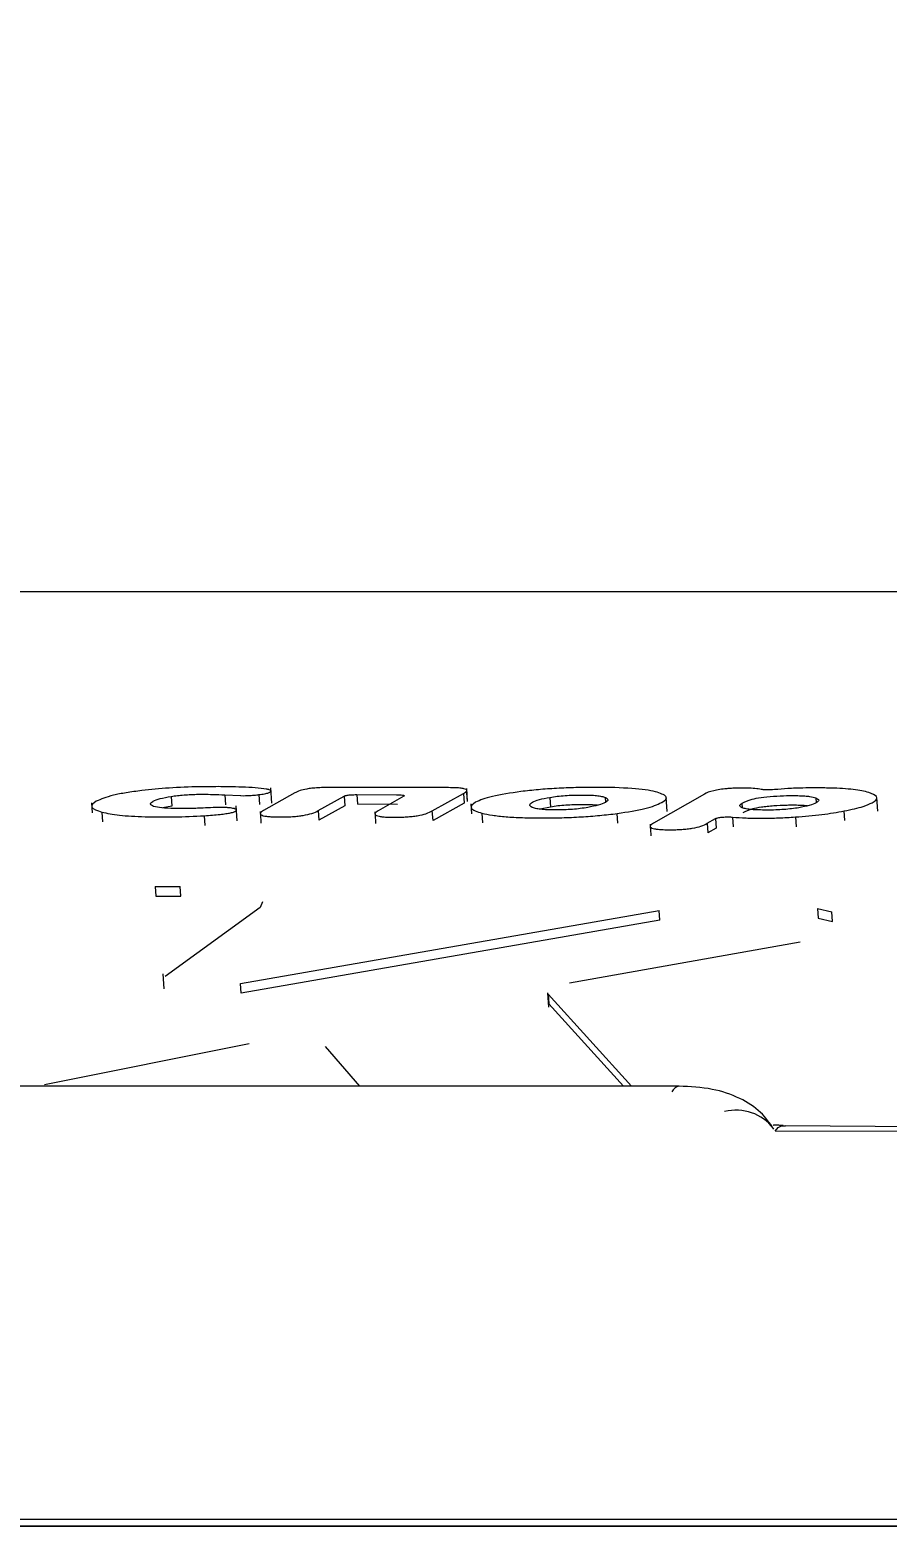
# Model space of a CAD drawing. Header units: millimetres. Extents: x -8045 to 6871, y -5915 to 5473.
# Drawn here: x -3866.34 to -3849.11, y -1022.93 to -992.87 of the extents above; entities that cross this region are included whole.
import ezdxf

# ---------------------------------------------------------------- set-up
doc = ezdxf.new("R2010")
doc.units = ezdxf.units.MM
for name, color, linetype in [('DIKOM_ОБЪЕКТ', 7, 'Continuous'), ('DIKOM_РАЗМЕР_ЗОНА', 7, 'Continuous'), ('DIKOM_РАЗМЕР_ОБЪЕКТА', 7, 'Continuous')]:
    doc.layers.add(name, color=color, linetype=linetype)
doc.styles.add('style1', font='arial.ttf', dxfattribs={"width": 0.8})
doc.dimstyles.new('1-50', dxfattribs={"dimtxt": 300, "dimasz": 200, "dimexe": 100, "dimexo": 0, "dimgap": 100, "dimtad": 1, "dimtxsty": 'style1', "dimcen": 200, "dimclrd": 7, "dimclre": 7, "dimclrt": 7, "dimadec": 1, "dimazin": 2, "dimtfac": 1, "dimtmove": 0, "dimatfit": 2, "dimfxl": 0, "dimlwd": 25, "dimlwe": 18, "dimarcsym": 0})

# ---------------------------------------------------------------- blocks, each defined once
blk = doc.blocks.new('*D9')
at = {"layer": 'Defpoints', "color": 0, "linetype": 'Continuous', "transparency": 16777216}
for p in [(5663.543, -234.645), (-5019.6, -1388.727), (5663.543, -4701.469)]:
    blk.add_point(p, dxfattribs=at)
at = {"layer": 'DIKOM_РАЗМЕР_ОБЪЕКТА', "color": 7, "linetype": 'Continuous', "lineweight": 18, "transparency": 16777216}
for p, q in [((5663.543, -234.645), (5663.543, -4801.469)), ((-5019.6, -1388.727), (-5019.6, -4801.469))]:
    blk.add_line(p, q, dxfattribs=at)
at = {"layer": 'DIKOM_РАЗМЕР_ОБЪЕКТА', "color": 7, "linetype": 'Continuous', "lineweight": 25, "transparency": 16777216}
blk.add_line((-4819.6, -4701.469), (5463.543, -4701.469), dxfattribs=at)
at = {"layer": 'DIKOM_РАЗМЕР_ОБЪЕКТА', "color": 7, "linetype": 'Continuous', "transparency": 16777216}
for points in [[(-4819.6, -4668.136), (-4819.6, -4734.803), (-5019.6, -4701.469)], [(5463.543, -4668.136), (5463.543, -4734.803), (5663.543, -4701.469)]]:
    blk.add_solid(points, dxfattribs=at)
at = {"layer": 'DIKOM_РАЗМЕР_ОБЪЕКТА', "color": 7, "linetype": 'Continuous', "lineweight": 15, "transparency": 16777216, "insert": (-74.375, -4448.297), "char_height": 300, "attachment_point": 5, "style": 'style1'}
blk.add_mtext('10700', dxfattribs=at)
blk = doc.blocks.new('*D10')
at = {"layer": 'Defpoints', "color": 0, "linetype": 'Continuous', "transparency": 16777216}
for p in [(-1653.813, 3474.95), (-5616.456, -3083.398), (491.015, -3083.398)]:
    blk.add_point(p, dxfattribs=at)
at = {"layer": 'DIKOM_РАЗМЕР_ОБЪЕКТА', "color": 7, "linetype": 'Continuous', "lineweight": 18, "transparency": 16777216}
for p, q in [((-1653.813, 3474.95), (-5716.456, 3474.95)), ((491.015, -3083.398), (-5716.456, -3083.398))]:
    blk.add_line(p, q, dxfattribs=at)
at = {"layer": 'DIKOM_РАЗМЕР_ОБЪЕКТА', "color": 7, "linetype": 'Continuous', "lineweight": 25, "transparency": 16777216}
blk.add_line((-5616.456, 3274.95), (-5616.456, -2883.398), dxfattribs=at)
at = {"layer": 'DIKOM_РАЗМЕР_ОБЪЕКТА', "color": 7, "linetype": 'Continuous', "transparency": 16777216}
for points in [[(-5649.79, 3274.95), (-5583.123, 3274.95), (-5616.456, 3474.95)], [(-5649.79, -2883.398), (-5583.123, -2883.398), (-5616.456, -3083.398)]]:
    blk.add_solid(points, dxfattribs=at)
at = {"layer": 'DIKOM_РАЗМЕР_ОБЪЕКТА', "color": 7, "linetype": 'Continuous', "lineweight": 15, "transparency": 16777216, "insert": (-5869.628, -1326.858), "char_height": 300, "attachment_point": 5, "rotation": 90, "style": 'style1'}
blk.add_mtext('6550', dxfattribs=at)
blk = doc.blocks.new('*D11')
at = {"layer": 'Defpoints', "color": 0, "transparency": 16777216}
for p in [(6870.851, -184.645), (-7019.6, -1388.727), (-7019.6, -5814.648)]:
    blk.add_point(p, dxfattribs=at)
at = {"layer": 'DIKOM_РАЗМЕР_ЗОНА', "color": 7, "lineweight": 18, "transparency": 16777216}
for p, q in [((6870.851, -184.645), (6870.851, -5914.648)), ((-7019.6, -1388.727), (-7019.6, -5914.648))]:
    blk.add_line(p, q, dxfattribs=at)
at = {"layer": 'DIKOM_РАЗМЕР_ЗОНА', "color": 7, "lineweight": 25, "transparency": 16777216}
blk.add_line((6670.851, -5814.648), (-6819.6, -5814.648), dxfattribs=at)
at = {"layer": 'DIKOM_РАЗМЕР_ЗОНА', "color": 7, "transparency": 16777216}
for points in [[(-6819.6, -5781.314), (-6819.6, -5847.981), (-7019.6, -5814.648)], [(6670.851, -5781.314), (6670.851, -5847.981), (6870.851, -5814.648)]]:
    blk.add_solid(points, dxfattribs=at)
at = {"layer": 'DIKOM_РАЗМЕР_ЗОНА', "color": 7, "transparency": 16777216, "insert": (-74.375, -5561.374), "char_height": 300, "attachment_point": 5, "style": 'style1'}
blk.add_mtext('13900', dxfattribs=at)
blk = doc.blocks.new('*D12')
at = {"layer": 'Defpoints', "color": 0, "transparency": 16777216}
for p in [(-2189.606, 5472.652), (-7595.212, -5084.969), (-495.584, -5084.969)]:
    blk.add_point(p, dxfattribs=at)
at = {"layer": 'DIKOM_РАЗМЕР_ЗОНА', "color": 7, "lineweight": 18, "transparency": 16777216}
for p, q in [((-2189.606, 5472.652), (-7695.212, 5472.652)), ((-495.584, -5084.969), (-7695.212, -5084.969))]:
    blk.add_line(p, q, dxfattribs=at)
at = {"layer": 'DIKOM_РАЗМЕР_ЗОНА', "color": 7, "lineweight": 25, "transparency": 16777216}
blk.add_line((-7595.212, 5272.652), (-7595.212, -4884.969), dxfattribs=at)
at = {"layer": 'DIKOM_РАЗМЕР_ЗОНА', "color": 7, "transparency": 16777216}
for points in [[(-7628.545, 5272.652), (-7561.879, 5272.652), (-7595.212, 5472.652)], [(-7628.545, -4884.969), (-7561.879, -4884.969), (-7595.212, -5084.969)]]:
    blk.add_solid(points, dxfattribs=at)
at = {"layer": 'DIKOM_РАЗМЕР_ЗОНА', "color": 7, "transparency": 16777216, "insert": (-7848.384, -1452.593), "char_height": 300, "attachment_point": 5, "rotation": 90, "style": 'style1'}
blk.add_mtext('10550', dxfattribs=at)

msp = doc.modelspace()

# ---------------------------------------------------------------- linework, layer by layer
at = {"layer": 'DIKOM_ОБЪЕКТ', "color": 7, "linetype": 'Continuous', "lineweight": 15}
for p, q in [((-3748.684, -1004.157), (-3986.725, -1004.157)), ((-3861.479, -1008.406), (-3861.501, -1008.101)), ((-3857.964, -1008.094), (-3860.256, -1008.089)), ((-3857.543, -1008.37), (-3857.561, -1008.111)), ((-3865.105, -1008.402), (-3865.091, -1008.601)), ((-3863.501, -1008.269), (-3863.488, -1008.464)), ((-3862.423, -1008.241), (-3862.108, -1008.255)), ((-3862.423, -1008.241), (-3862.409, -1008.436)), ((-3861.741, -1008.235), (-3861.728, -1008.43)), ((-3861.019, -1008.201), (-3861.647, -1008.553)), ((-3860.546, -1008.556), (-3860.028, -1008.265)), ((-3860.028, -1008.265), (-3860.014, -1008.459)), ((-3859.769, -1008.234), (-3858.97, -1008.236)), ((-3859.769, -1008.234), (-3859.755, -1008.429)), ((-3858.824, -1008.267), (-3859.342, -1008.559)), ((-3858.253, -1008.561), (-3857.625, -1008.209)), ((-3857.611, -1008.403), (-3858.239, -1008.755)), ((-3857.625, -1008.209), (-3857.611, -1008.403)), ((-3857.568, -1008.166), (-3857.556, -1008.324)), ((-3857.479, -1008.417), (-3857.464, -1008.621)), ((-3855.89, -1008.289), (-3855.876, -1008.483)), ((-3854.768, -1008.383), (-3854.775, -1008.29)), ((-3852.783, -1008.222), (-3853.809, -1008.807)), ((-3853.53, -1008.571), (-3853.551, -1008.288)), ((-3852.015, -1008.503), (-3852.022, -1008.405)), ((-3850.541, -1008.3), (-3850.534, -1008.396)), ((-3849.298, -1008.567), (-3849.318, -1008.291)), ((-3864.898, -1008.587), (-3864.883, -1008.781)), ((-3863.488, -1008.464), (-3863.673, -1008.501)), ((-3862.819, -1008.852), (-3862.833, -1008.658)), ((-3862.174, -1008.759), (-3862.195, -1008.46)), ((-3860.546, -1008.556), (-3860.532, -1008.75)), ((-3860.014, -1008.459), (-3860.532, -1008.75)), ((-3858.956, -1008.43), (-3859.755, -1008.429)), ((-3858.239, -1008.755), (-3858.253, -1008.561)), ((-3857.257, -1008.608), (-3857.243, -1008.802)), ((-3855.876, -1008.483), (-3856.084, -1008.528)), ((-3854.522, -1008.807), (-3854.536, -1008.613)), ((-3852.726, -1008.81), (-3852.562, -1008.714)), ((-3852.562, -1008.714), (-3852.548, -1008.909)), ((-3852.217, -1008.686), (-3852.203, -1008.88)), ((-3850.954, -1008.683), (-3850.94, -1008.878)), ((-3849.958, -1008.757), (-3849.972, -1008.563)), ((-3852.726, -1008.81), (-3852.712, -1009.005)), ((-3852.548, -1008.909), (-3852.712, -1009.005)), ((-3863.825, -1010.08), (-3863.324, -1010.081)), ((-3863.825, -1010.08), (-3863.811, -1010.274)), ((-3863.31, -1010.275), (-3863.324, -1010.081)), ((-3863.811, -1010.274), (-3863.31, -1010.275)), ((-3861.714, -1010.499), (-3863.626, -1011.89)), ((-3861.668, -1010.385), (-3861.714, -1010.499)), ((-3850.508, -1010.525), (-3850.22, -1010.587)), ((-3850.508, -1010.525), (-3850.494, -1010.718)), ((-3862.107, -1012.027), (-3853.694, -1010.565)), ((-3853.68, -1010.759), (-3862.094, -1012.22)), ((-3853.68, -1010.759), (-3853.694, -1010.565)), ((-3850.494, -1010.718), (-3850.206, -1010.781)), ((-3850.206, -1010.781), (-3850.22, -1010.587)), ((-3850.86, -1011.195), (-3855.495, -1012.023)), ((-3863.669, -1011.834), (-3863.647, -1012.139)), ((-3862.094, -1012.22), (-3862.107, -1012.027)), ((-3855.939, -1012.213), (-3855.918, -1012.501)), ((-3855.923, -1012.245), (-3854.248, -1014.091)), ((-3855.923, -1012.245), (-3855.909, -1012.438)), ((-3855.909, -1012.438), (-3854.41, -1014.091)), ((-3861.935, -1013.243), (-3866.049, -1014.063)), ((-3859.71, -1014.091), (-3860.398, -1013.295)), ((-3853.626, -1014.091), (-3875.171, -1014.091)), ((-3853.289, -1014.091), (-3853.626, -1014.091)), ((-3853.289, -1014.091), (-3853.295, -1014.092)), ((-3814.907, -1015.024), (-3851.362, -1014.997)), ((-3834.261, -1015.01), (-3851.153, -1014.889)), ((-3747.063, -1022.794), (-4024.736, -1022.794)), ((-3747.321, -1022.929), (-4024.736, -1022.929)), ((-4024.735, -1022.929), (-3747.321, -1022.929))]:
    msp.add_line(p, q, dxfattribs=at)
at = {"layer": 'DIKOM_ОБЪЕКТ', "color": 7, "linetype": 'Continuous', "lineweight": 15, "flags": 128}
msp.add_lwpolyline([(-3851.362, -1014.997), (-3851.299, -1014.924), (-3851.233, -1014.886), (-3851.165, -1014.885), (-3851.153, -1014.889)], dxfattribs=at)
at = {"layer": 'DIKOM_ОБЪЕКТ', "color": 7, "linetype": 'Continuous', "lineweight": 15}
for centre, radius, start, end in [((-3853.262, -1014.279), 0.19, 99.9969, 157.3928), ((-3852.147, -1015.528), 0.955, 38.0451, 103.9052)]:
    msp.add_arc(centre, radius, start, end, dxfattribs=at)
for points, knots in [([(-3862.561, -1008.074), (-3862.683, -1008.075), (-3863.004, -1008.076), (-3863.55, -1008.096), (-3863.915, -1008.134), (-3864.095, -1008.153)], [0, 0, 0, 0, 0.238423, 0.623954, 1, 1, 1, 1]), ([(-3861.812, -1008.097), (-3861.985, -1008.088), (-3862.222, -1008.076), (-3862.488, -1008.075), (-3862.561, -1008.074)], [0, 0, 0, 0, 0.728703, 1, 1, 1, 1]), ([(-3861.518, -1008.185), (-3861.513, -1008.182), (-3861.495, -1008.171), (-3861.493, -1008.155), (-3861.525, -1008.137), (-3861.615, -1008.115), (-3861.731, -1008.104), (-3861.812, -1008.097)], [0, 0, 0, 0, 0.083216, 0.266285, 0.429383, 0.601037, 1, 1, 1, 1]), ([(-3860.777, -1008.122), (-3860.825, -1008.132), (-3860.937, -1008.158), (-3860.989, -1008.185), (-3861.019, -1008.201)], [0, 0, 0, 0, 0.424832, 1, 1, 1, 1]), ([(-3860.256, -1008.089), (-3860.308, -1008.089), (-3860.405, -1008.09), (-3860.548, -1008.096), (-3860.677, -1008.106), (-3860.744, -1008.116), (-3860.777, -1008.122)], [0, 0, 0, 0, 0.283835, 0.533039, 0.765112, 1, 1, 1, 1]), ([(-3857.57, -1008.13), (-3857.583, -1008.124), (-3857.609, -1008.114), (-3857.697, -1008.102), (-3857.818, -1008.095), (-3857.913, -1008.094), (-3857.964, -1008.094)], [0, 0, 0, 0, 0.23436, 0.465215, 0.71449, 1, 1, 1, 1]), ([(-3854.963, -1008.089), (-3855.097, -1008.089), (-3855.357, -1008.091), (-3855.753, -1008.107), (-3856.132, -1008.134), (-3856.357, -1008.159), (-3856.472, -1008.173)], [0, 0, 0, 0, 0.261656, 0.508352, 0.750531, 1, 1, 1, 1]), ([(-3853.765, -1008.176), (-3853.829, -1008.162), (-3853.957, -1008.136), (-3854.336, -1008.099), (-3854.704, -1008.089), (-3854.962, -1008.089), (-3854.963, -1008.089)], [0, 0, 0, 0, 0.246851, 0.488218, 0.999211, 1, 1, 1, 1]), ([(-3852.001, -1008.102), (-3852.045, -1008.102), (-3852.123, -1008.103), (-3852.238, -1008.108), (-3852.357, -1008.116), (-3852.487, -1008.132), (-3852.667, -1008.167), (-3852.734, -1008.199), (-3852.783, -1008.222)], [0, 0, 0, 0, 0.117485, 0.207832, 0.294682, 0.435289, 0.592829, 1, 1, 1, 1]), ([(-3851.644, -1008.13), (-3851.681, -1008.123), (-3851.754, -1008.11), (-3851.894, -1008.103), (-3851.979, -1008.102), (-3852.001, -1008.102)], [0, 0, 0, 0, 0.437114, 0.853848, 1, 1, 1, 1]), ([(-3850.557, -1008.099), (-3850.64, -1008.099), (-3850.819, -1008.1), (-3851.103, -1008.111), (-3851.288, -1008.126), (-3851.378, -1008.134)], [0, 0, 0, 0, 0.305313, 0.659606, 1, 1, 1, 1]), ([(-3849.478, -1008.19), (-3849.571, -1008.169), (-3849.753, -1008.128), (-3850.171, -1008.102), (-3850.454, -1008.1), (-3850.557, -1008.099)], [0, 0, 0, 0, 0.398289, 0.780572, 1, 1, 1, 1]), ([(-3865.007, -1008.368), (-3865.063, -1008.409), (-3865.17, -1008.488), (-3864.986, -1008.555), (-3864.898, -1008.587)], [0, 0, 0, 0, 0.51899, 1, 1, 1, 1]), ([(-3864.095, -1008.153), (-3864.202, -1008.167), (-3864.414, -1008.195), (-3864.771, -1008.266), (-3864.912, -1008.327), (-3865.007, -1008.368)], [0, 0, 0, 0, 0.241059, 0.482081, 1, 1, 1, 1]), ([(-3863.855, -1008.471), (-3863.884, -1008.456), (-3863.947, -1008.425), (-3863.902, -1008.388), (-3863.866, -1008.369), (-3863.865, -1008.368)], [0, 0, 0, 0, 0.460007, 0.994055, 1, 1, 1, 1]), ([(-3863.865, -1008.368), (-3863.826, -1008.35), (-3863.751, -1008.314), (-3863.582, -1008.284), (-3863.501, -1008.269)], [0, 0, 0, 0, 0.524354, 1, 1, 1, 1]), ([(-3863.501, -1008.269), (-3863.461, -1008.263), (-3863.382, -1008.252), (-3863.245, -1008.24), (-3863.101, -1008.231), (-3862.964, -1008.227), (-3862.878, -1008.227), (-3862.84, -1008.227)], [0, 0, 0, 0, 0.214099, 0.418608, 0.622653, 0.835752, 1, 1, 1, 1]), ([(-3862.84, -1008.227), (-3862.784, -1008.227), (-3862.634, -1008.229), (-3862.504, -1008.237), (-3862.423, -1008.241)], [0, 0, 0, 0, 0.377852, 1, 1, 1, 1]), ([(-3862.108, -1008.255), (-3862.105, -1008.255), (-3862.043, -1008.256), (-3861.945, -1008.253), (-3861.823, -1008.245), (-3861.769, -1008.238), (-3861.741, -1008.235)], [0, 0, 0, 0, 0.021491, 0.513076, 0.75216, 1, 1, 1, 1]), ([(-3861.741, -1008.235), (-3861.701, -1008.23), (-3861.619, -1008.218), (-3861.551, -1008.2), (-3861.527, -1008.189), (-3861.518, -1008.185)], [0, 0, 0, 0, 0.391376, 0.781638, 1, 1, 1, 1]), ([(-3860.028, -1008.265), (-3860.022, -1008.262), (-3860.011, -1008.257), (-3859.981, -1008.25), (-3859.947, -1008.244), (-3859.898, -1008.238), (-3859.837, -1008.235), (-3859.79, -1008.234), (-3859.769, -1008.234)], [0, 0, 0, 0, 0.156932, 0.30532, 0.443888, 0.573819, 0.805134, 1, 1, 1, 1]), ([(-3858.97, -1008.236), (-3858.95, -1008.236), (-3858.905, -1008.237), (-3858.86, -1008.241), (-3858.832, -1008.247), (-3858.819, -1008.253), (-3858.813, -1008.26), (-3858.82, -1008.265), (-3858.824, -1008.267)], [0, 0, 0, 0, 0.199238, 0.432057, 0.561151, 0.698925, 0.845243, 1, 1, 1, 1]), ([(-3857.625, -1008.209), (-3857.597, -1008.193), (-3857.549, -1008.166), (-3857.564, -1008.14), (-3857.57, -1008.13)], [0, 0, 0, 0, 0.579972, 1, 1, 1, 1]), ([(-3857.385, -1008.388), (-3857.439, -1008.429), (-3857.544, -1008.509), (-3857.351, -1008.575), (-3857.257, -1008.608)], [0, 0, 0, 0, 0.513518, 1, 1, 1, 1]), ([(-3856.472, -1008.173), (-3856.681, -1008.203), (-3857.11, -1008.266), (-3857.292, -1008.347), (-3857.385, -1008.388)], [0, 0, 0, 0, 0.488446, 1, 1, 1, 1]), ([(-3856.249, -1008.49), (-3856.271, -1008.475), (-3856.318, -1008.442), (-3856.266, -1008.406), (-3856.239, -1008.388)], [0, 0, 0, 0, 0.481449, 1, 1, 1, 1]), ([(-3856.239, -1008.388), (-3856.2, -1008.369), (-3856.127, -1008.334), (-3855.967, -1008.303), (-3855.89, -1008.289)], [0, 0, 0, 0, 0.523222, 1, 1, 1, 1]), ([(-3855.89, -1008.289), (-3855.842, -1008.282), (-3855.75, -1008.268), (-3855.587, -1008.252), (-3855.416, -1008.243), (-3855.301, -1008.242), (-3855.244, -1008.242), (-3855.242, -1008.242)], [0, 0, 0, 0, 0.26347, 0.506404, 0.744351, 0.994689, 1, 1, 1, 1]), ([(-3855.242, -1008.242), (-3855.188, -1008.242), (-3855.082, -1008.243), (-3854.946, -1008.253), (-3854.839, -1008.269), (-3854.797, -1008.283), (-3854.775, -1008.29)], [0, 0, 0, 0, 0.246275, 0.485843, 0.731647, 1, 1, 1, 1]), ([(-3854.775, -1008.39), (-3854.775, -1008.39), (-3854.811, -1008.408), (-3854.892, -1008.445), (-3855.051, -1008.477), (-3855.127, -1008.492)], [0, 0, 0, 0, 0.009204, 0.522099, 1, 1, 1, 1]), ([(-3854.775, -1008.29), (-3854.75, -1008.305), (-3854.698, -1008.337), (-3854.749, -1008.372), (-3854.775, -1008.39)], [0, 0, 0, 0, 0.48755, 1, 1, 1, 1]), ([(-3854.536, -1008.613), (-3854.332, -1008.581), (-3853.912, -1008.515), (-3853.734, -1008.434), (-3853.643, -1008.393)], [0, 0, 0, 0, 0.487275, 1, 1, 1, 1]), ([(-3853.643, -1008.393), (-3853.642, -1008.393), (-3853.567, -1008.352), (-3853.49, -1008.27), (-3853.675, -1008.207), (-3853.765, -1008.176)], [0, 0, 0, 0, 0.006031, 0.516921, 1, 1, 1, 1]), ([(-3852.02, -1008.501), (-3852.046, -1008.487), (-3852.1, -1008.457), (-3852.049, -1008.423), (-3852.022, -1008.405)], [0, 0, 0, 0, 0.466773, 1, 1, 1, 1]), ([(-3852.022, -1008.405), (-3851.969, -1008.378), (-3851.89, -1008.338), (-3851.656, -1008.289), (-3851.4, -1008.265), (-3851.178, -1008.255), (-3851.053, -1008.254), (-3851.014, -1008.254)], [0, 0, 0, 0, 0.368023, 0.551894, 0.735158, 0.918322, 1, 1, 1, 1]), ([(-3851.513, -1008.14), (-3851.526, -1008.14), (-3851.553, -1008.139), (-3851.589, -1008.138), (-3851.621, -1008.134), (-3851.636, -1008.131), (-3851.644, -1008.13)], [0, 0, 0, 0, 0.239148, 0.484683, 0.738977, 1, 1, 1, 1]), ([(-3851.378, -1008.134), (-3851.401, -1008.135), (-3851.445, -1008.139), (-3851.491, -1008.14), (-3851.513, -1008.14)], [0, 0, 0, 0, 0.510159, 1, 1, 1, 1]), ([(-3851.014, -1008.254), (-3850.966, -1008.254), (-3850.877, -1008.255), (-3850.761, -1008.261), (-3850.63, -1008.274), (-3850.577, -1008.29), (-3850.541, -1008.3)], [0, 0, 0, 0, 0.21967, 0.411563, 0.600422, 1, 1, 1, 1]), ([(-3850.536, -1008.397), (-3850.537, -1008.398), (-3850.568, -1008.416), (-3850.653, -1008.452), (-3850.81, -1008.483), (-3850.885, -1008.498)], [0, 0, 0, 0, 0.009243, 0.526444, 1, 1, 1, 1]), ([(-3850.541, -1008.3), (-3850.515, -1008.315), (-3850.46, -1008.345), (-3850.51, -1008.38), (-3850.536, -1008.397)], [0, 0, 0, 0, 0.483007, 1, 1, 1, 1]), ([(-3849.972, -1008.563), (-3849.832, -1008.533), (-3849.584, -1008.479), (-3849.463, -1008.421), (-3849.41, -1008.396)], [0, 0, 0, 0, 0.561425, 1, 1, 1, 1]), ([(-3849.41, -1008.396), (-3849.396, -1008.387), (-3849.328, -1008.345), (-3849.28, -1008.271), (-3849.413, -1008.217), (-3849.478, -1008.19)], [0, 0, 0, 0, 0.114344, 0.564678, 1, 1, 1, 1]), ([(-3864.898, -1008.587), (-3864.79, -1008.609), (-3864.573, -1008.652), (-3864.118, -1008.678), (-3863.818, -1008.681), (-3863.713, -1008.682)], [0, 0, 0, 0, 0.391466, 0.786996, 1, 1, 1, 1]), ([(-3863.315, -1008.516), (-3863.357, -1008.516), (-3863.494, -1008.514), (-3863.709, -1008.504), (-3863.807, -1008.482), (-3863.855, -1008.471)], [0, 0, 0, 0, 0.183699, 0.597453, 1, 1, 1, 1]), ([(-3863.713, -1008.682), (-3863.623, -1008.682), (-3863.335, -1008.682), (-3863.037, -1008.668), (-3862.833, -1008.658)], [0, 0, 0, 0, 0.314707, 1, 1, 1, 1]), ([(-3862.861, -1008.504), (-3862.96, -1008.509), (-3863.113, -1008.516), (-3863.262, -1008.516), (-3863.315, -1008.516)], [0, 0, 0, 0, 0.643736, 1, 1, 1, 1]), ([(-3862.51, -1008.492), (-3862.56, -1008.493), (-3862.676, -1008.494), (-3862.794, -1008.501), (-3862.861, -1008.504)], [0, 0, 0, 0, 0.425921, 1, 1, 1, 1]), ([(-3862.833, -1008.658), (-3862.726, -1008.65), (-3862.573, -1008.639), (-3862.402, -1008.617), (-3862.301, -1008.6), (-3862.24, -1008.583), (-3862.218, -1008.573), (-3862.211, -1008.569)], [0, 0, 0, 0, 0.409985, 0.581208, 0.736888, 0.91623, 1, 1, 1, 1]), ([(-3862.238, -1008.515), (-3862.252, -1008.512), (-3862.28, -1008.505), (-3862.343, -1008.498), (-3862.418, -1008.494), (-3862.477, -1008.492), (-3862.508, -1008.492), (-3862.51, -1008.492)], [0, 0, 0, 0, 0.248831, 0.487937, 0.729851, 0.985769, 1, 1, 1, 1]), ([(-3862.211, -1008.569), (-3862.205, -1008.565), (-3862.187, -1008.553), (-3862.186, -1008.534), (-3862.22, -1008.522), (-3862.238, -1008.515)], [0, 0, 0, 0, 0.222994, 0.613296, 1, 1, 1, 1]), ([(-3861.647, -1008.553), (-3861.675, -1008.572), (-3861.725, -1008.605), (-3861.703, -1008.644), (-3861.628, -1008.664), (-3861.547, -1008.675), (-3861.442, -1008.682), (-3861.36, -1008.683), (-3861.316, -1008.683), (-3861.316, -1008.683)], [0, 0, 0, 0, 0.320421, 0.566589, 0.672637, 0.775206, 0.881523, 0.998286, 1, 1, 1, 1]), ([(-3861.714, -1008.57), (-3861.711, -1008.614), (-3861.705, -1008.693), (-3861.7, -1008.772), (-3861.697, -1008.808)], [0, 0, 0, 0, 0.546937, 1, 1, 1, 1]), ([(-3861.316, -1008.683), (-3861.272, -1008.683), (-3861.189, -1008.683), (-3861.064, -1008.677), (-3860.948, -1008.666), (-3860.802, -1008.646), (-3860.648, -1008.608), (-3860.583, -1008.575), (-3860.546, -1008.556)], [0, 0, 0, 0, 0.114951, 0.221167, 0.323793, 0.429979, 0.677307, 1, 1, 1, 1]), ([(-3859.342, -1008.559), (-3859.37, -1008.578), (-3859.42, -1008.611), (-3859.399, -1008.65), (-3859.325, -1008.67), (-3859.246, -1008.681), (-3859.141, -1008.687), (-3859.02, -1008.689), (-3858.892, -1008.688), (-3858.767, -1008.682), (-3858.653, -1008.672), (-3858.508, -1008.651), (-3858.356, -1008.613), (-3858.29, -1008.58), (-3858.253, -1008.561)], [0, 0, 0, 0, 0.161558, 0.285306, 0.338347, 0.389514, 0.442415, 0.500573, 0.558214, 0.610926, 0.661939, 0.714919, 0.838592, 1, 1, 1, 1]), ([(-3859.409, -1008.577), (-3859.406, -1008.62), (-3859.401, -1008.699), (-3859.395, -1008.778), (-3859.392, -1008.814)], [0, 0, 0, 0, 0.547429, 1, 1, 1, 1]), ([(-3857.257, -1008.608), (-3857.19, -1008.622), (-3857.059, -1008.65), (-3856.778, -1008.68), (-3856.442, -1008.699), (-3856.189, -1008.703), (-3856.056, -1008.703), (-3856.056, -1008.703)], [0, 0, 0, 0, 0.250942, 0.493379, 0.739136, 0.999219, 1, 1, 1, 1]), ([(-3855.779, -1008.543), (-3855.834, -1008.542), (-3855.943, -1008.541), (-3856.081, -1008.53), (-3856.187, -1008.513), (-3856.228, -1008.498), (-3856.249, -1008.49)], [0, 0, 0, 0, 0.248719, 0.486556, 0.731254, 1, 1, 1, 1]), ([(-3856.056, -1008.703), (-3855.921, -1008.702), (-3855.659, -1008.7), (-3855.26, -1008.683), (-3854.878, -1008.654), (-3854.651, -1008.627), (-3854.536, -1008.613)], [0, 0, 0, 0, 0.261844, 0.508642, 0.750652, 1, 1, 1, 1]), ([(-3855.228, -1008.436), (-3855.229, -1008.436), (-3855.287, -1008.436), (-3855.401, -1008.438), (-3855.572, -1008.447), (-3855.736, -1008.462), (-3855.828, -1008.476), (-3855.876, -1008.483)], [0, 0, 0, 0, 0.004585, 0.254951, 0.493188, 0.736126, 1, 1, 1, 1]), ([(-3855.127, -1008.492), (-3855.176, -1008.5), (-3855.269, -1008.515), (-3855.434, -1008.531), (-3855.607, -1008.541), (-3855.722, -1008.543), (-3855.778, -1008.543), (-3855.779, -1008.543)], [0, 0, 0, 0, 0.26815, 0.512718, 0.750248, 0.999293, 1, 1, 1, 1]), ([(-3854.934, -1008.449), (-3854.936, -1008.449), (-3854.97, -1008.444), (-3855.07, -1008.438), (-3855.175, -1008.437), (-3855.228, -1008.436)], [0, 0, 0, 0, 0.018293, 0.501873, 1, 1, 1, 1]), ([(-3852.562, -1008.714), (-3852.554, -1008.711), (-3852.539, -1008.704), (-3852.5, -1008.696), (-3852.459, -1008.69), (-3852.414, -1008.686), (-3852.364, -1008.683), (-3852.31, -1008.682), (-3852.259, -1008.682), (-3852.231, -1008.684), (-3852.217, -1008.686)], [0, 0, 0, 0, 0.154911, 0.289535, 0.404991, 0.499734, 0.625763, 0.750902, 0.875532, 1, 1, 1, 1]), ([(-3852.217, -1008.686), (-3852.13, -1008.692), (-3851.961, -1008.706), (-3851.755, -1008.707), (-3851.654, -1008.708)], [0, 0, 0, 0, 0.512416, 1, 1, 1, 1]), ([(-3851.532, -1008.545), (-3851.587, -1008.544), (-3851.696, -1008.543), (-3851.837, -1008.535), (-3851.951, -1008.521), (-3851.997, -1008.508), (-3852.02, -1008.501)], [0, 0, 0, 0, 0.256805, 0.504566, 0.747021, 1, 1, 1, 1]), ([(-3851.001, -1008.448), (-3851.041, -1008.449), (-3851.169, -1008.449), (-3851.35, -1008.458), (-3851.521, -1008.473), (-3851.68, -1008.491), (-3851.877, -1008.534), (-3851.956, -1008.573), (-3852.008, -1008.6)], [0, 0, 0, 0, 0.085579, 0.270166, 0.362814, 0.455602, 0.638467, 1, 1, 1, 1]), ([(-3851.654, -1008.708), (-3851.645, -1008.708), (-3851.528, -1008.708), (-3851.291, -1008.704), (-3851.067, -1008.69), (-3850.954, -1008.683)], [0, 0, 0, 0, 0.040906, 0.516387, 1, 1, 1, 1]), ([(-3850.885, -1008.498), (-3850.932, -1008.505), (-3851.022, -1008.519), (-3851.183, -1008.534), (-3851.353, -1008.543), (-3851.47, -1008.545), (-3851.529, -1008.545), (-3851.532, -1008.545)], [0, 0, 0, 0, 0.25531, 0.494474, 0.7333, 0.988594, 1, 1, 1, 1]), ([(-3850.712, -1008.46), (-3850.725, -1008.459), (-3850.769, -1008.454), (-3850.867, -1008.45), (-3850.955, -1008.449), (-3851.001, -1008.448)], [0, 0, 0, 0, 0.163379, 0.562492, 1, 1, 1, 1]), ([(-3850.954, -1008.683), (-3850.771, -1008.668), (-3850.399, -1008.638), (-3850.115, -1008.588), (-3849.972, -1008.563)], [0, 0, 0, 0, 0.493694, 1, 1, 1, 1]), ([(-3853.809, -1008.807), (-3853.837, -1008.826), (-3853.886, -1008.86), (-3853.865, -1008.899), (-3853.792, -1008.92), (-3853.714, -1008.931), (-3853.611, -1008.938), (-3853.525, -1008.94), (-3853.477, -1008.94), (-3853.471, -1008.94)], [0, 0, 0, 0, 0.314755, 0.557874, 0.662867, 0.76439, 0.86925, 0.983956, 1, 1, 1, 1]), ([(-3853.876, -1008.829), (-3853.873, -1008.872), (-3853.867, -1008.95), (-3853.861, -1009.028), (-3853.859, -1009.064)], [0, 0, 0, 0, 0.542279, 1, 1, 1, 1]), ([(-3853.471, -1008.94), (-3853.434, -1008.94), (-3853.357, -1008.939), (-3853.239, -1008.933), (-3853.124, -1008.923), (-3852.979, -1008.902), (-3852.828, -1008.864), (-3852.763, -1008.83), (-3852.726, -1008.81)], [0, 0, 0, 0, 0.102071, 0.209432, 0.312926, 0.42011, 0.670792, 1, 1, 1, 1]), ([(-3851.389, -1014.952), (-3851.472, -1014.835), (-3851.653, -1014.579), (-3852.078, -1014.313), (-3852.634, -1014.124), (-3853.069, -1014.103), (-3853.295, -1014.092)], [0, 0, 0, 0, 0.202804, 0.441755, 0.70949, 1, 1, 1, 1]), ([(-3851.202, -1014.881), (-3851.231, -1014.88), (-3851.292, -1014.878), (-3851.353, -1014.873), (-3851.392, -1014.872), (-3851.397, -1014.879), (-3851.399, -1014.883)], [0, 0, 0, 0, 0.237257, 0.489993, 0.759705, 1, 1, 1, 1])]:
    msp.add_open_spline(points, degree=3, knots=knots, dxfattribs=at)

# ---------------------------------------------------------------- dimensions: what is measured, and where the dimension line sits
at = {"layer": 'DIKOM_РАЗМЕР_ЗОНА'}
dim = msp.add_linear_dim(base=(-7595.212, -5084.969), p1=(-2189.606, 5472.652), p2=(-495.584, -5084.969), angle=90, text='10550', dimstyle='1-50', dxfattribs=at)
dim.commit()
dim.dimension.update_dxf_attribs({"geometry": '*D12', "text_midpoint": (-7595.212, -1452.593), "dimtype": 160})
dim = msp.add_linear_dim(base=(-7019.6, -5814.648), p1=(6870.851, -184.645), p2=(-7019.6, -1388.727), text='13900', dimstyle='1-50', dxfattribs=at)
dim.commit()
dim.dimension.update_dxf_attribs({"geometry": '*D11', "text_midpoint": (-74.375, -5814.648), "dimtype": 160})
at = {"layer": 'DIKOM_РАЗМЕР_ОБЪЕКТА', "color": 7, "linetype": 'Continuous', "lineweight": 15}
dim = msp.add_linear_dim(base=(-5616.456, -3083.398), p1=(-1653.813, 3474.95), p2=(491.015, -3083.398), angle=90, text='6550', dimstyle='1-50', dxfattribs=at)
dim.commit()
dim.dimension.update_dxf_attribs({"geometry": '*D10', "text_midpoint": (-5616.456, -1326.858), "dimtype": 160})
dim = msp.add_linear_dim(base=(5663.543, -4701.469), p1=(-5019.6, -1388.727), p2=(5663.543, -234.645), text='10700', dimstyle='1-50', dxfattribs=at)
dim.commit()
dim.dimension.update_dxf_attribs({"geometry": '*D9', "text_midpoint": (-74.375, -4701.469), "dimtype": 160})

doc.saveas('drawing.dxf')
